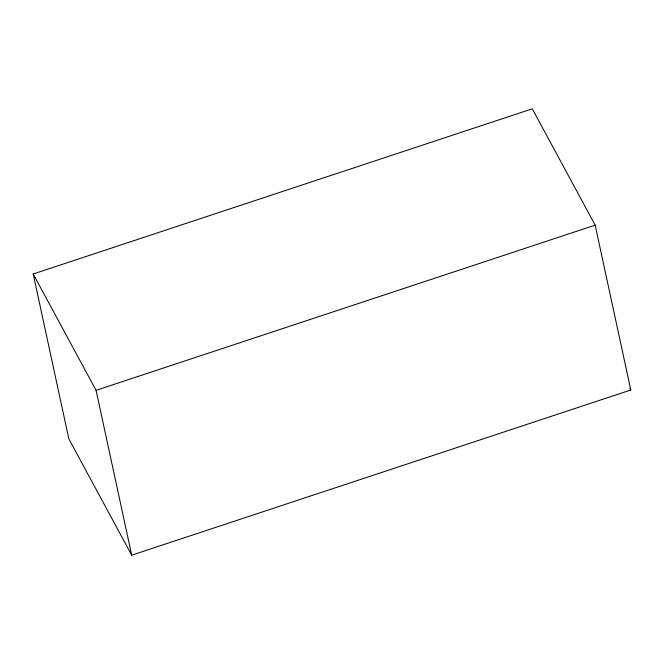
<?xml version="1.0" encoding="UTF-8"?>
<svg xmlns="http://www.w3.org/2000/svg" width="664" height="664" viewBox="0 0 664 664"><rect width="100%" height="100%" fill="white"/><g stroke="black" fill="none" stroke-linecap="round" stroke-linejoin="round"><path stroke-width="1" d="M33.2 273.991L532.287 108.813L595.16 225.146L630.8 390.009L131.713 555.187L68.84 438.854L33.2 273.991L96.072 390.332L131.713 555.187M96.072 390.332L595.16 225.146M629.821 388.191L630.8 390.009"/></g></svg>
